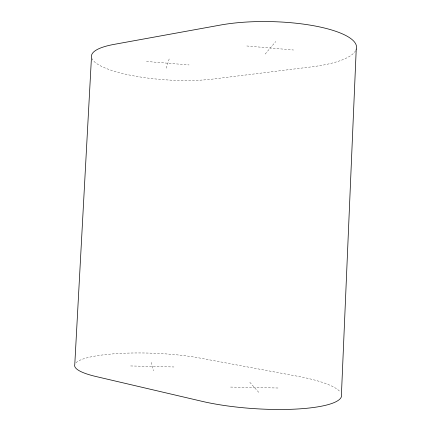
<?xml version="1.0" encoding="UTF-8"?>
<svg xmlns="http://www.w3.org/2000/svg" width="431" height="431" viewBox="0 0 431 431"><rect width="100%" height="100%" fill="white"/><g stroke="black" fill="none" stroke-linecap="round" stroke-linejoin="round"><path stroke-width="0.32" stroke-dasharray="2.15 1.62" d="M166.285 68.206L169.502 57.921M265.167 54.064L275.792 41.511M230.607 387.07L278.13 388.008M130.663 365.957L173.925 366.97M146.47 61.471L189.047 64.946M246.844 45.982L293.538 50.007M249.808 382.292L259.489 393.174M151.27 362.396L153.571 370.8M355.575 50.675A85.316 23.533 1.5 0 1 311.408 66.875L213.119 79.035A76.093 18.759 3.8 0 1 137.704 76.573A76.093 18.759 3.8 0 1 91.992 58.654M76.012 362.757A77.106 14.896 2 0 1 199.451 357.983L297.557 376.241A86.588 18.748 3.8 0 1 340.393 392.205"/><path stroke-width="0.65" d="M356.232 49.156L341.444 394.225A86.588 18.748 3.8 0 1 295.526 409.105A86.588 18.748 3.8 0 1 201.994 401.315L96.248 376.586A77.106 14.896 2 0 1 74.768 364.653L91.48 56.989A76.093 18.759 3.8 0 1 113.973 44.398L220.349 25.073A85.316 23.533 1.5 0 1 312.739 25.574A85.316 23.533 1.5 0 1 356.232 49.156"/></g></svg>
